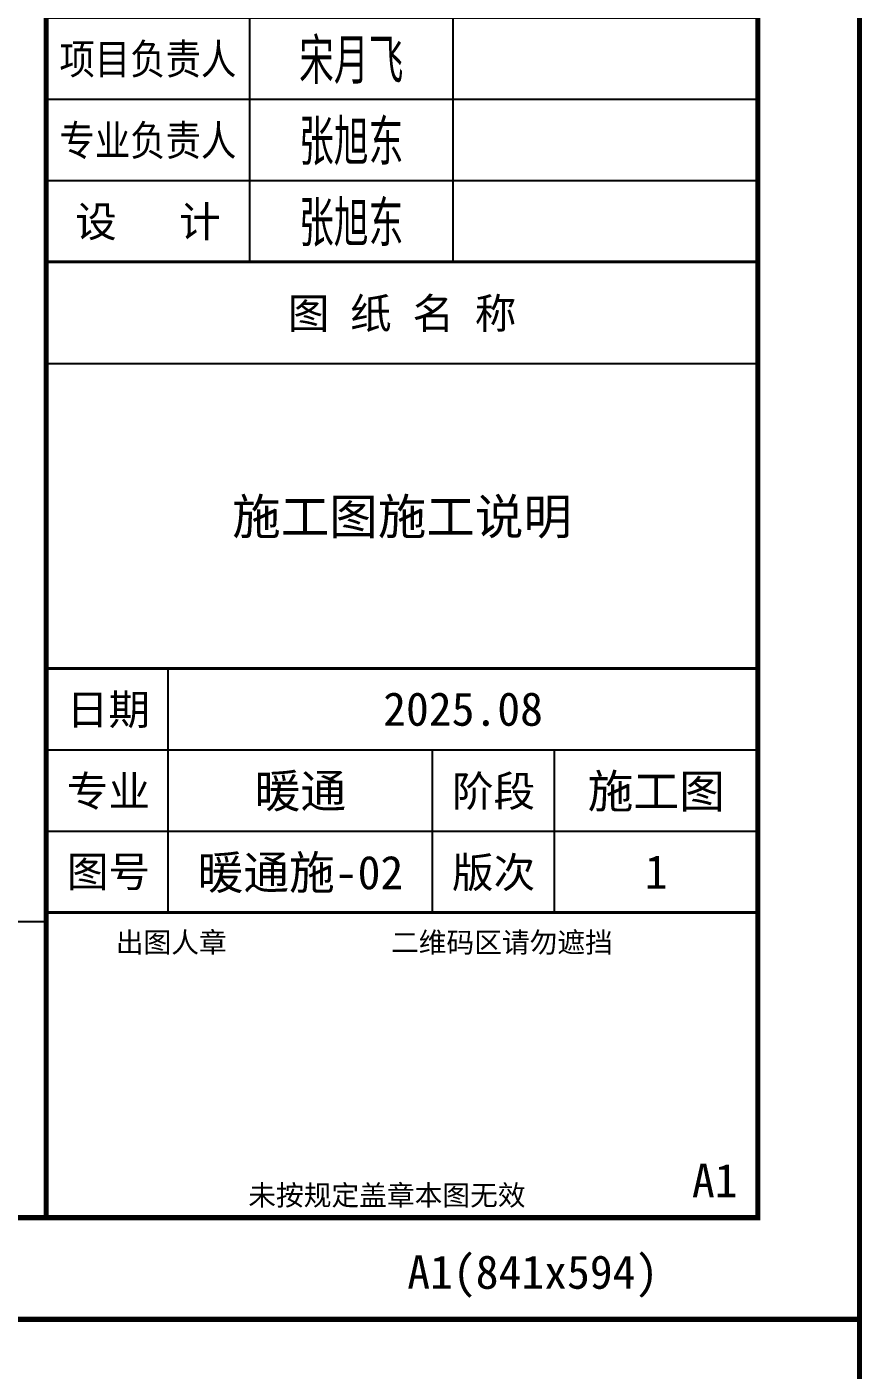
# Model space of a CAD drawing. Extents: x -976302 to -776254, y 5665 to 231437.
# Drawn here: x -785291 to -776254, y 70482 to 85015 of the extents above; entities that cross this region are included whole.
import ezdxf
from ezdxf.enums import TextEntityAlignment as Align

# ---------------------------------------------------------------- set-up
doc = ezdxf.new("R2010")
doc.units = 0
doc.header["$LTSCALE"] = 1000
doc.header["$MEASUREMENT"] = 0
for name, color, linetype in [('0-cxFrame', 155, 'Continuous'), ('qianming', 155, 'Continuous'), ('暖通', 7, 'Continuous')]:
    doc.layers.add(name, color=color, linetype=linetype)
doc.layers.add('0-cxText', color=131, linetype='Continuous', lineweight=25)
doc.styles.add('BZHZ', font='bzxw', dxfattribs={"width": 0.8, "bigfont": 'bzhz'})
doc.styles.add('cx_biaoti', font='')
doc.styles.add('cx_tuming', font='simhei.ttf')
doc.styles.add('cx_tuqian1', font='')
doc.styles.add('黑体', font='simhei.ttf', dxfattribs={"height": 12})
doc.styles.get('cx_biaoti').set_extended_font_data('SimSun')
doc.styles.get('cx_tuqian1').set_extended_font_data('SimSun')

# ---------------------------------------------------------------- blocks, each defined once
blk = doc.blocks.new('zjcx_lan_qianzi(Dragon)')
for p, q in [((-7000, 4800), (0, 4800)), ((-5000, 4800), (-5000, 0)), ((-3000, 4800), (-3000, 0)), ((-7000, 4000), (0, 4000)), ((-7000, 3200), (0, 3200)), ((-7000, 2400), (0, 2400)), ((-7000, 1600), (0, 1600)), ((-7000, 800), (0, 800))]:
    blk.add_line(p, q)
at = {"const_width": 30}
blk.add_lwpolyline([(-7000, 5600), (0, 5600)], dxfattribs=at)
blk.add_lwpolyline([(-7000, 5600), (0, 5600), (0, 0), (-7000, 0)], close=True, dxfattribs=at)
at = {"style": 'cx_biaoti'}
for s, p in [('签  字  栏', (-3500, 5200)), ('审   定', (-6000, 4400)), ('审   核', (-6000, 3600)), ('校   对', (-6000, 2800)), ('设   计', (-6000, 400))]:
    blk.add_text(s, height=300, dxfattribs=at).set_placement(p, align=Align.MIDDLE)
at = {"style": 'cx_biaoti', "width": 0.85}
for s, p in [('项目负责人', (-6000, 2000)), ('专业负责人', (-6000, 1200))]:
    blk.add_text(s, height=300, dxfattribs=at).set_placement(p, align=Align.MIDDLE)
blk = doc.blocks.new('T-签字(Dragon)')
at = {"layer": '0-cxFrame'}
blk.add_blockref('zjcx_lan_qianzi(Dragon)', (0, 0), dxfattribs=at)
at = {"layer": 'qianming', "style": 'BZHZ', "width": 0.8}
for s, p in [('杨永良', (-4000, 4400)), ('姚建中', (-4000, 3600)), ('朱娟萍', (-4000, 2800)), ('宋月飞', (-4000, 2000)), ('张旭东', (-4000, 1200)), ('张旭东', (-4000, 400))]:
    blk.add_text(s, height=450, dxfattribs=at).set_placement(p, align=Align.MIDDLE)
blk = doc.blocks.new('zjcx_lan_tuming(Dragon)')
for p, q in [((-7000, 8400), (0, 8400)), ((-5800, 3000), (-5800, 5400)), ((-7000, 4600), (0, 4600)), ((-3200, 3000), (-3200, 4600)), ((-2000, 3000), (-2000, 4600)), ((-7000, 3800), (0, 3800))]:
    blk.add_line(p, q)
at = {"const_width": 30}
for points in [[(-7000, 9400), (0, 9400)], [(-7000, 5400), (0, 5400)], [(-7000, 3000), (0, 3000)], [(-7000, 0), (0, 0)]]:
    blk.add_lwpolyline(points, dxfattribs=at)
blk.add_lwpolyline([(-7000, 9400), (0, 9400), (0, 0), (-7000, 0)], close=True)
at = {"style": 'cx_biaoti'}
for s, p in [('图 纸 名 称', (-3500, 8900)), ('日期', (-6388, 5000)), ('专业', (-6388, 4200)), ('阶段', (-2600, 4200)), ('图号', (-6388, 3400)), ('版次', (-2600, 3400))]:
    blk.add_text(s, height=300, dxfattribs=at).set_placement(p, align=Align.MIDDLE)
for s, p in [('出图人章', (-6316, 2607)), ('二维码区请勿遮挡', (-3609, 2607)), ('未按规定盖章本图无效', (-5013, 120))]:
    blk.add_text(s, height=200, dxfattribs=at).set_placement(p)
blk = doc.blocks.new('T-图签(Dragon)')
blk.add_blockref('zjcx_lan_tuming(Dragon)', (0, 0))
at = {"color": 3, "style": 'cx_biaoti'}
for s, p in [('2025.08', (-2900, 5000)), ('暖通', (-4500, 4200)), ('施工图', (-1000, 4200))]:
    blk.add_text(s, height=330, dxfattribs=at).set_placement(p, align=Align.MIDDLE)
blk = doc.blocks.new('zjcx_T1(Dragon)')
at = {"layer": '0-cxFrame', "const_width": 50}
blk.add_lwpolyline([(-7000, 0), (0, 0), (0, 57400), (-7000, 57400)], close=True, dxfattribs=at)
at = {"layer": '0-cxFrame'}
for name, p in [('T-签字(Dragon)', (0, 9400)), ('T-图签(Dragon)', (0, 0))]:
    blk.add_blockref(name, p, dxfattribs=at)
blk = doc.blocks.new('TK22.A1 L(Dragon)')
at = {"layer": '0-cxFrame', "color": 7, "const_width": 0.5}
blk.add_lwpolyline([(0, 0), (-841, 0), (-841, 594), (0, 594)], close=True, dxfattribs=at)
at = {"layer": '0-cxFrame', "const_width": 0.5}
for points in [[(-80, 10), (-821, 10), (-821, 584), (-80, 584)], [(-10, 10), (-80, 10), (-80, 584), (-10, 584)]]:
    blk.add_lwpolyline(points, close=True, dxfattribs=at)
at = {"layer": '0-cxFrame', "xscale": 0.01, "yscale": 0.01, "zscale": 0.01}
blk.add_blockref('zjcx_T1(Dragon)', (-10, 10), dxfattribs=at)
at = {"style": '黑体', "flags": 4}
blk.add_attdef('图幅', text='', height=3.3, dxfattribs=at).set_placement((-40, 3), align=Align.RIGHT)
at = {"layer": '0-cxFrame', "style": '黑体'}
blk.add_text('(841x594)', height=3.3, dxfattribs=at).set_placement((-40, 3))
at = {"layer": '0-cxText', "flags": 4}
for tag, height, style, p in [('建设单位', 3.5, 'cx_tuming', (-45, 240)), ('项目名称', 3.5, 'cx_tuming', (-45, 210)), ('子项名称', 3.5, 'cx_tuming', (-45, 180)), ('工程编号', 3.3, 'cx_tuqian1', (-35, 165)), ('图名1', 3.5, 'cx_tuming', (-45, 87)), ('图名2', 3.5, 'cx_tuming', (-45, 79)), ('图名3', 3.5, 'cx_tuming', (-45, 71)), ('出图日期', 3.3, 'cx_tuqian1', (-39, 60)), ('专业', 3.3, 'cx_tuqian1', (-55, 52)), ('图号', 3.3, 'cx_tuqian1', (-55, 44)), ('版次', 3.3, 'cx_tuqian1', (-20, 44))]:
    blk.add_attdef(tag, text='', height=height, dxfattribs=dict(at, style=style)).set_placement(p, align=Align.MIDDLE)
at = {"layer": 'Defpoints', "color": 6, "flags": 4}
for tag, height, style, p in [('tufu', 3.3, '黑体', (-12, 12)), ('dwfname', 4, 'cx_tuqian1', (-80, 3))]:
    blk.add_attdef(tag, text='', height=height, dxfattribs=dict(at, style=style)).set_placement(p, align=Align.RIGHT)

msp = doc.modelspace()

# ---------------------------------------------------------------- linework, layer by layer
at = {"layer": '暖通', "color": 7}
msp.add_line((-785081.3, 75332.8), (-806647.1, 75332.8), dxfattribs=at)

# ---------------------------------------------------------------- block references
at = {"layer": '0-cxFrame'}
ref = msp.add_blockref('TK22.A1 L(Dragon)', (-776281.3, 71032.5), dxfattribs=dict(at, xscale=110, yscale=110, zscale=110))
ref.add_attrib('图名2', '施工图施工说明', dxfattribs={"layer": '0-cxText', "height": 385, "style": 'cx_tuming'}).set_placement((-781231.3, 79722.5), align=Align.MIDDLE)
ref.add_attrib('图号', '暖通施-02', dxfattribs={"layer": '0-cxText', "height": 363, "style": 'cx_tuqian1'}).set_placement((-782331.3, 75872.5), align=Align.MIDDLE)
ref.add_attrib('版次', '1', dxfattribs={"layer": '0-cxText', "height": 363, "style": 'cx_tuqian1'}).set_placement((-778481.3, 75872.5), align=Align.MIDDLE)
ref.add_attrib('图幅', 'A1', dxfattribs={"layer": '0', "height": 363, "style": '黑体'}).set_placement((-780681.3, 71362.5), align=Align.RIGHT)
ref.add_attrib('tufu', 'A1', dxfattribs={"layer": 'Defpoints', "color": 6, "height": 363, "style": '黑体'}).set_placement((-777601.3, 72352.5), align=Align.RIGHT)
at = {"layer": '0-cxFrame', "xscale": 110, "yscale": 110, "zscale": 110}
msp.add_blockref('TK22.A1 L(Dragon)', (-776281.3, 5692.5), dxfattribs=at)

doc.saveas('drawing.dxf')
